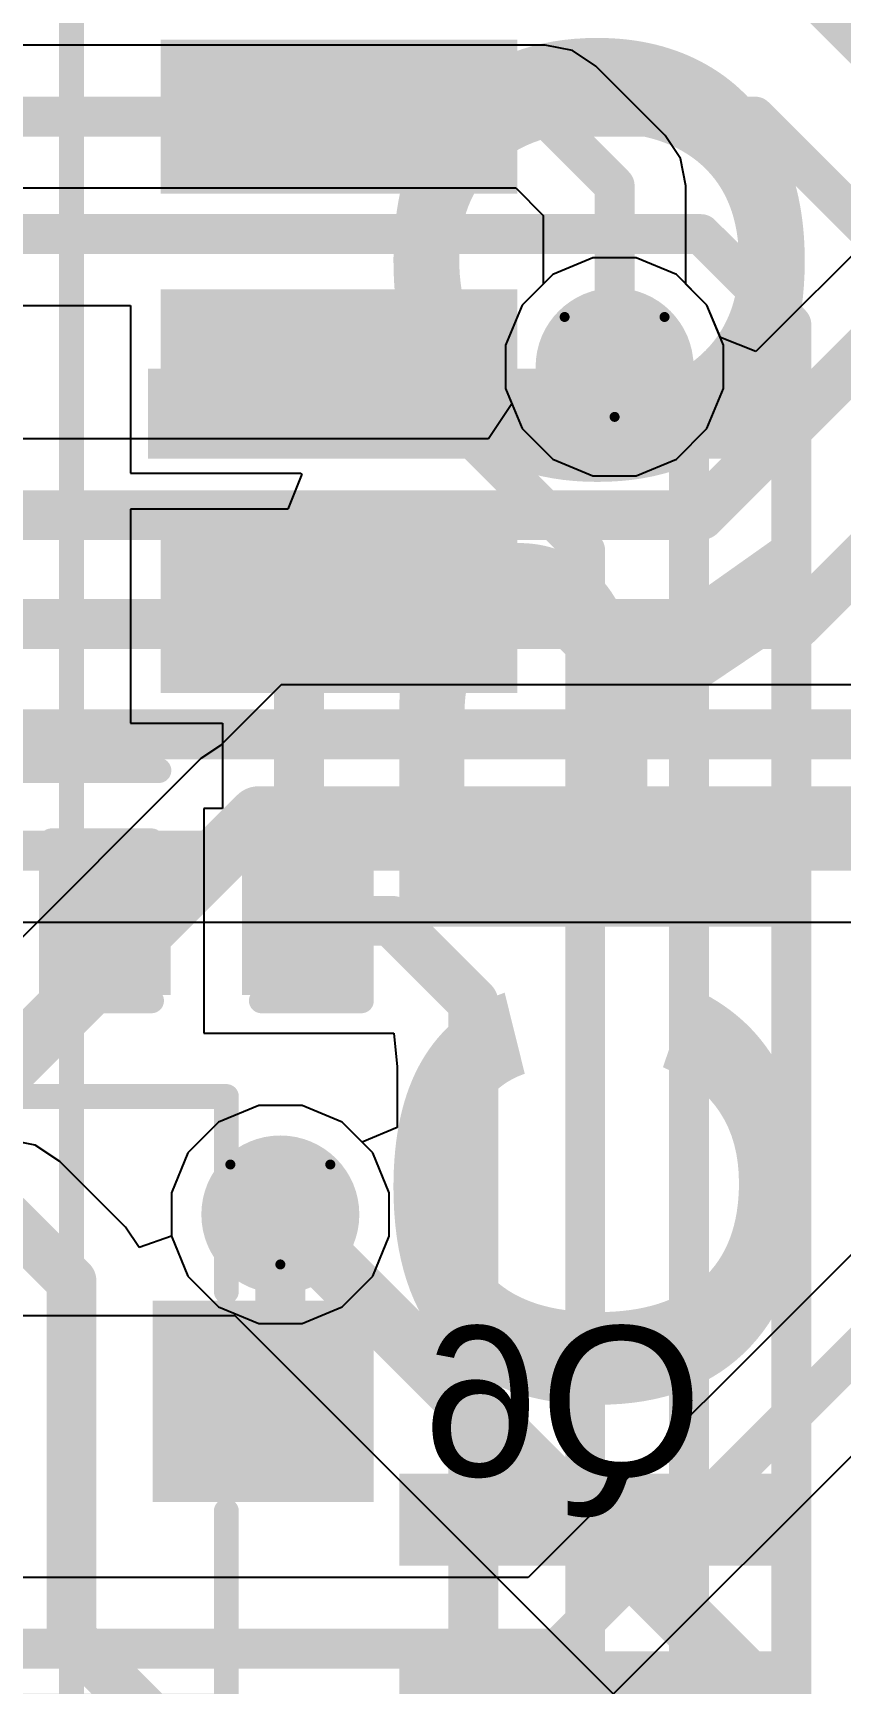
# Model space of a CAD drawing. Header units: inches. Extents: x -6 to 385, y -2 to 102.
# Drawn here: x 38.28 to 42.39, y 34.62 to 43.01 of the extents above; entities that cross this region are included whole.
import ezdxf

# ---------------------------------------------------------------- set-up
doc = ezdxf.new("R2010")
doc.units = ezdxf.units.IN
for name, color, linetype in [('Bottom Layer', 5, 'Continuous'), ('Bottom Overlay', 54, 'Continuous'), ('Bottom Paste', 16, 'Continuous'), ('Bottom Solder', 6, 'Continuous'), ('Drill Drawing', 1, 'Continuous'), ('Layer 1', 16, 'Continuous'), ('Layer 2', 76, 'Continuous'), ('Top Layer', 1, 'Continuous'), ('Top Overlay', 2, 'Continuous'), ('Top Solder', 216, 'Continuous'), ('Via Holes', 16, 'Continuous')]:
    doc.layers.add(name, color=color, linetype=linetype)
doc.styles.add('Arial', font='', dxfattribs={"height": 0.2})
doc.styles.add('Arial Black_Bold', font='', dxfattribs={"height": 0.2})
doc.styles.get('Arial').set_extended_font_data('Arial')
doc.styles.get('Arial Black_Bold').set_extended_font_data('Arial Black', bold=True)

# ---------------------------------------------------------------- blocks, each defined once
blk = doc.blocks.new('SOIC_8__208______B_8')
at = {"layer": 'Bottom Layer'}
for points in [[(-4.41, 2.195), (-2.8, 2.195), (-2.8, 1.615), (-4.41, 1.615)], [(2.8, 2.195), (4.41, 2.195), (4.41, 1.615), (2.8, 1.615)], [(-4.41, 0.925), (-2.8, 0.925), (-2.8, 0.345), (-4.41, 0.345)], [(2.8, 0.925), (4.41, 0.925), (4.41, 0.345), (2.8, 0.345)], [(-4.41, -0.345), (-2.8, -0.345), (-2.8, -0.925), (-4.41, -0.925)], [(2.8, -0.345), (4.41, -0.345), (4.41, -0.925), (2.8, -0.925)], [(-4.41, -1.615), (-2.8, -1.615), (-2.8, -2.195), (-4.41, -2.195)], [(2.8, -1.615), (4.41, -1.615), (4.41, -2.195), (2.8, -2.195)]]:
    blk.add_hatch(color=5, dxfattribs=at).paths.add_polyline_path(points)
at = {"layer": 'Bottom Overlay'}
blk.add_hatch(color=54, dxfattribs=at).paths.add_polyline_path([(-2.6924, -2.2102), (-2.3368, -2.2102), (-2.3368, -1.626), (-2.6924, -1.626)])
at = {"layer": 'Bottom Paste'}
for points in [[(-4.41, 2.195), (-2.8, 2.195), (-2.8, 1.615), (-4.41, 1.615)], [(2.8, 2.195), (4.41, 2.195), (4.41, 1.615), (2.8, 1.615)], [(-4.41, 0.925), (-2.8, 0.925), (-2.8, 0.345), (-4.41, 0.345)], [(2.8, 0.925), (4.41, 0.925), (4.41, 0.345), (2.8, 0.345)], [(-4.41, -0.345), (-2.8, -0.345), (-2.8, -0.925), (-4.41, -0.925)], [(2.8, -0.345), (4.41, -0.345), (4.41, -0.925), (2.8, -0.925)], [(-4.41, -1.615), (-2.8, -1.615), (-2.8, -2.195), (-4.41, -2.195)], [(2.8, -1.615), (4.41, -1.615), (4.41, -2.195), (2.8, -2.195)]]:
    blk.add_hatch(color=16, dxfattribs=at).paths.add_polyline_path(points)
at = {"layer": 'Bottom Solder'}
for points in [[(-4.5116, 2.2966), (-2.6984, 2.2966), (-2.6984, 1.5134), (-4.5116, 1.5134)], [(2.6984, 2.2966), (4.5116, 2.2966), (4.5116, 1.5134), (2.6984, 1.5134)], [(-4.5116, 1.0266), (-2.6984, 1.0266), (-2.6984, 0.2434), (-4.5116, 0.2434)], [(2.6984, 1.0266), (4.5116, 1.0266), (4.5116, 0.2434), (2.6984, 0.2434)], [(-4.5116, -0.2434), (-2.6984, -0.2434), (-2.6984, -1.0266), (-4.5116, -1.0266)], [(2.6984, -0.2434), (4.5116, -0.2434), (4.5116, -1.0266), (2.6984, -1.0266)], [(-4.5116, -1.5134), (-2.6984, -1.5134), (-2.6984, -2.2966), (-4.5116, -2.2966)], [(2.6984, -1.5134), (4.5116, -1.5134), (4.5116, -2.2966), (2.6984, -2.2966)]]:
    blk.add_hatch(color=6, dxfattribs=at).paths.add_polyline_path(points)
at = {"layer": 'Bottom Overlay'}
for points in [[(-2.69, 2.69, 0.127, 0.127, 0), (2.69, 2.69, 0.127, 0.127, 0)], [(-4.699, -2.0574, 0.127, 0.127, 0), (-4.699, -1.8034, 0.127, 0.127, 0)], [(-4.699, -1.8034, 0.127, 0.127, 0), (-4.572, -1.9304, 0.127, 0.127, 0)], [(-4.699, -2.0574, 0.127, 0.127, 0), (-4.572, -1.9304, 0.127, 0.127, 0)], [(-2.69, -2.69, 0.127, 0.127, 0), (2.69, -2.69, 0.127, 0.127, 0)]]:
    blk.add_lwpolyline(points, format="xyseb", dxfattribs=at)
for points in [[(-2.7217, 2.69, 0.0635, 0.0635, 1), (-2.6582, 2.69, 0.0635, 0.0635, 1)], [(2.6582, 2.69, 0.0635, 0.0635, 1), (2.7217, 2.69, 0.0635, 0.0635, 1)], [(-4.7307, -1.8034, 0.0635, 0.0635, 1), (-4.6672, -1.8034, 0.0635, 0.0635, 1)], [(-4.7307, -1.8034, 0.0635, 0.0635, 1), (-4.6672, -1.8034, 0.0635, 0.0635, 1)], [(-4.6037, -1.9304, 0.0635, 0.0635, 1), (-4.5402, -1.9304, 0.0635, 0.0635, 1)], [(-4.6037, -1.9304, 0.0635, 0.0635, 1), (-4.5402, -1.9304, 0.0635, 0.0635, 1)], [(-4.7307, -2.0574, 0.0635, 0.0635, 1), (-4.6672, -2.0574, 0.0635, 0.0635, 1)], [(-4.7307, -2.0574, 0.0635, 0.0635, 1), (-4.6672, -2.0574, 0.0635, 0.0635, 1)], [(-2.7217, -2.69, 0.0635, 0.0635, 1), (-2.6582, -2.69, 0.0635, 0.0635, 1)], [(2.6582, -2.69, 0.0635, 0.0635, 1), (2.7217, -2.69, 0.0635, 0.0635, 1)]]:
    blk.add_lwpolyline(points, format="xyseb", close=True, dxfattribs=at)
blk = doc.blocks.new('SOT_23_B_41')
at = {"layer": 'Bottom Layer'}
for points in [[(-1.36, 1.46), (-0.54, 1.46), (-0.54, 0.54), (-1.36, 0.54)], [(0.54, 1.46), (1.36, 1.46), (1.36, 0.54), (0.54, 0.54)], [(-0.41, -0.54), (0.41, -0.54), (0.41, -1.46), (-0.41, -1.46)]]:
    blk.add_hatch(color=5, dxfattribs=at).paths.add_polyline_path(points)
at = {"layer": 'Bottom Paste'}
for points in [[(-1.36, 1.46), (-0.54, 1.46), (-0.54, 0.54), (-1.36, 0.54)], [(0.54, 1.46), (1.36, 1.46), (1.36, 0.54), (0.54, 0.54)], [(-0.41, -0.54), (0.41, -0.54), (0.41, -1.46), (-0.41, -1.46)]]:
    blk.add_hatch(color=16, dxfattribs=at).paths.add_polyline_path(points)
at = {"layer": 'Bottom Solder'}
for points in [[(-1.4616, 1.5616), (-0.4384, 1.5616), (-0.4384, 0.4384), (-1.4616, 0.4384)], [(0.4384, 1.5616), (1.4616, 1.5616), (1.4616, 0.4384), (0.4384, 0.4384)], [(-0.5116, -0.4384), (0.5116, -0.4384), (0.5116, -1.5616), (-0.5116, -1.5616)]]:
    blk.add_hatch(color=6, dxfattribs=at).paths.add_polyline_path(points)
at = {"layer": 'Bottom Overlay'}
for points in [[(-1.6764, 1.2954, 0.127, 0.127, 0), (-1.5494, 1.1684, 0.127, 0.127, 0)], [(-1.6764, 1.2954, 0.127, 0.127, 0), (-1.6764, 1.0414, 0.127, 0.127, 0)], [(-1.5494, 1.1684, 0.127, 0.127, 0), (-1.6764, 1.0414, 0.127, 0.127, 0)], [(-0.3302, 0.7874, 0.127, 0.127, 0), (0.3302, 0.7874, 0.127, 0.127, 0)], [(-1.5494, 0.5842, 0.127, 0.127, 0), (-1.5494, -0.8128, 0.127, 0.127, 0)], [(1.5494, 0.5842, 0.127, 0.127, 0), (1.5494, -0.8128, 0.127, 0.127, 0)], [(-1.5494, -0.8128, 0.127, 0.127, 0), (-0.5588, -0.8128, 0.127, 0.127, 0)], [(0.5588, -0.8128, 0.127, 0.127, 0), (1.5494, -0.8128, 0.127, 0.127, 0)]]:
    blk.add_lwpolyline(points, format="xyseb", dxfattribs=at)
for points in [[(-1.7082, 1.2954, 0.0635, 0.0635, 1), (-1.6446, 1.2954, 0.0635, 0.0635, 1)], [(-1.7082, 1.2954, 0.0635, 0.0635, 1), (-1.6446, 1.2954, 0.0635, 0.0635, 1)], [(-1.5812, 1.1684, 0.0635, 0.0635, 1), (-1.5176, 1.1684, 0.0635, 0.0635, 1)], [(-1.5812, 1.1684, 0.0635, 0.0635, 1), (-1.5176, 1.1684, 0.0635, 0.0635, 1)], [(-1.7082, 1.0414, 0.0635, 0.0635, 1), (-1.6446, 1.0414, 0.0635, 0.0635, 1)], [(-1.7082, 1.0414, 0.0635, 0.0635, 1), (-1.6446, 1.0414, 0.0635, 0.0635, 1)], [(-0.3619, 0.7874, 0.0635, 0.0635, 1), (-0.2984, 0.7874, 0.0635, 0.0635, 1)], [(0.2984, 0.7874, 0.0635, 0.0635, 1), (0.3619, 0.7874, 0.0635, 0.0635, 1)], [(-1.5812, 0.5842, 0.0635, 0.0635, 1), (-1.5176, 0.5842, 0.0635, 0.0635, 1)], [(1.5176, 0.5842, 0.0635, 0.0635, 1), (1.5812, 0.5842, 0.0635, 0.0635, 1)], [(-1.5812, -0.8128, 0.0635, 0.0635, 1), (-1.5176, -0.8128, 0.0635, 0.0635, 1)], [(-1.5812, -0.8128, 0.0635, 0.0635, 1), (-1.5176, -0.8128, 0.0635, 0.0635, 1)], [(-0.5905, -0.8128, 0.0635, 0.0635, 1), (-0.5271, -0.8128, 0.0635, 0.0635, 1)], [(0.5271, -0.8128, 0.0635, 0.0635, 1), (0.5905, -0.8128, 0.0635, 0.0635, 1)], [(1.5176, -0.8128, 0.0635, 0.0635, 1), (1.5812, -0.8128, 0.0635, 0.0635, 1)], [(1.5176, -0.8128, 0.0635, 0.0635, 1), (1.5812, -0.8128, 0.0635, 0.0635, 1)]]:
    blk.add_lwpolyline(points, format="xyseb", close=True, dxfattribs=at)
blk = doc.blocks.new('C___0402_B_54')
at = {"layer": 'Bottom Layer'}
for points in [[(-0.2413, 0.3175), (-0.2413, -0.3175), (-0.6985, -0.3175), (-0.6985, 0.3175)], [(0.6985, 0.3175), (0.6985, -0.3175), (0.2413, -0.3175), (0.2413, 0.3175)]]:
    blk.add_hatch(color=5, dxfattribs=at).paths.add_polyline_path(points)
at = {"layer": 'Bottom Paste'}
for points in [[(-0.2413, 0.3175), (-0.2413, -0.3175), (-0.6985, -0.3175), (-0.6985, 0.3175)], [(0.6985, 0.3175), (0.6985, -0.3175), (0.2413, -0.3175), (0.2413, 0.3175)]]:
    blk.add_hatch(color=16, dxfattribs=at).paths.add_polyline_path(points)
at = {"layer": 'Bottom Solder'}
for points in [[(-0.1813, 0.3775), (-0.1813, -0.3775), (-0.7585, -0.3775), (-0.7585, 0.3775)], [(0.7585, 0.3775), (0.7585, -0.3775), (0.1813, -0.3775), (0.1813, 0.3775)]]:
    blk.add_hatch(color=6, dxfattribs=at).paths.add_polyline_path(points)
at = {"layer": 'Bottom Overlay'}
for points in [[(-0.7874, 0.4064, 0.127, 0.127, 0), (-0.7874, -0.4064, 0.127, 0.127, 0)], [(-0.2794, 0.4064, 0.127, 0.127, 0), (-0.7874, 0.4064, 0.127, 0.127, 0)], [(0.7874, 0.4064, 0.127, 0.127, 0), (0.2794, 0.4064, 0.127, 0.127, 0)], [(0.7874, 0.4064, 0.127, 0.127, 0), (0.7874, -0.4064, 0.127, 0.127, 0)], [(-0.2794, -0.4064, 0.127, 0.127, 0), (-0.7874, -0.4064, 0.127, 0.127, 0)], [(0.7874, -0.4064, 0.127, 0.127, 0), (0.2794, -0.4064, 0.127, 0.127, 0)]]:
    blk.add_lwpolyline(points, format="xyseb", dxfattribs=at)
for points in [[(-0.8191, 0.4064, 0.0635, 0.0635, 1), (-0.7556, 0.4064, 0.0635, 0.0635, 1)], [(-0.8191, 0.4064, 0.0635, 0.0635, 1), (-0.7556, 0.4064, 0.0635, 0.0635, 1)], [(-0.3111, 0.4064, 0.0635, 0.0635, 1), (-0.2477, 0.4064, 0.0635, 0.0635, 1)], [(0.2477, 0.4064, 0.0635, 0.0635, 1), (0.3111, 0.4064, 0.0635, 0.0635, 1)], [(0.7556, 0.4064, 0.0635, 0.0635, 1), (0.8191, 0.4064, 0.0635, 0.0635, 1)], [(0.7556, 0.4064, 0.0635, 0.0635, 1), (0.8191, 0.4064, 0.0635, 0.0635, 1)], [(-0.8191, -0.4064, 0.0635, 0.0635, 1), (-0.7556, -0.4064, 0.0635, 0.0635, 1)], [(-0.8191, -0.4064, 0.0635, 0.0635, 1), (-0.7556, -0.4064, 0.0635, 0.0635, 1)], [(-0.3111, -0.4064, 0.0635, 0.0635, 1), (-0.2477, -0.4064, 0.0635, 0.0635, 1)], [(0.2477, -0.4064, 0.0635, 0.0635, 1), (0.3111, -0.4064, 0.0635, 0.0635, 1)], [(0.7556, -0.4064, 0.0635, 0.0635, 1), (0.8191, -0.4064, 0.0635, 0.0635, 1)], [(0.7556, -0.4064, 0.0635, 0.0635, 1), (0.8191, -0.4064, 0.0635, 0.0635, 1)]]:
    blk.add_lwpolyline(points, format="xyseb", close=True, dxfattribs=at)
blk = doc.blocks.new('DM3BT_DSF_PEJS_135')
at = {"layer": 'Top Overlay'}
blk.add_lwpolyline([(-5.481, -8.5778, 0.127, 0.127, 0), (6.519, -8.5778, 0.127, 0.127, 0)], format="xyseb", dxfattribs=at)

msp = doc.modelspace()

# ---------------------------------------------------------------- hatches: boundary and pattern name
at = {"layer": 'Bottom Layer'}
h = msp.add_hatch(color=5, dxfattribs=at)
edge = h.paths.add_edge_path()
edge.add_arc((41.2347, 41.3121), 0.3, 0, 360)
h = msp.add_hatch(color=5, dxfattribs=at)
edge = h.paths.add_edge_path()
edge.add_arc((39.5354, 37.0028), 0.3, 0, 360)
at = {"layer": 'Bottom Solder'}
h = msp.add_hatch(color=6, dxfattribs=at)
edge = h.paths.add_edge_path()
edge.add_arc((41.2347, 41.3121), 0.4016, 0, 360)
h = msp.add_hatch(color=6, dxfattribs=at)
edge = h.paths.add_edge_path()
edge.add_arc((39.5354, 37.0028), 0.4016, 0, 360)
at = {"layer": 'Layer 1'}
h = msp.add_hatch(color=16, dxfattribs=at)
edge = h.paths.add_edge_path()
edge.add_arc((41.2347, 41.3121), 0.3, 0, 360)
h = msp.add_hatch(color=16, dxfattribs=at)
edge = h.paths.add_edge_path()
edge.add_arc((39.5354, 37.0028), 0.3, 0, 360)
at = {"layer": 'Layer 2'}
h = msp.add_hatch(color=76, dxfattribs=at)
edge = h.paths.add_edge_path()
edge.add_arc((41.2347, 41.3121), 0.3, 0, 360)
h = msp.add_hatch(color=76, dxfattribs=at)
edge = h.paths.add_edge_path()
edge.add_arc((39.5354, 37.0028), 0.3, 0, 360)
at = {"layer": 'Top Layer'}
h = msp.add_hatch(color=1, dxfattribs=at)
edge = h.paths.add_edge_path()
edge.add_arc((41.2347, 41.3121), 0.3, 0, 360)
h = msp.add_hatch(color=1, dxfattribs=at)
edge = h.paths.add_edge_path()
edge.add_arc((39.5354, 37.0028), 0.3, 0, 360)
at = {"layer": 'Top Overlay'}
msp.add_hatch(color=2, dxfattribs=at).paths.add_polyline_path([(38.862, 40.8465), (42.1824, 40.8465), (42.1824, 41.3029), (38.862, 41.3029)])
at = {"layer": 'Top Solder'}
h = msp.add_hatch(color=216, dxfattribs=at)
edge = h.paths.add_edge_path()
edge.add_arc((41.2347, 41.3121), 0.4016, 0, 360)
h = msp.add_hatch(color=216, dxfattribs=at)
edge = h.paths.add_edge_path()
edge.add_arc((39.5354, 37.0028), 0.4016, 0, 360)
at = {"layer": 'Via Holes'}
h = msp.add_hatch(color=7, dxfattribs=at)
edge = h.paths.add_edge_path()
edge.add_arc((41.2347, 41.3121), 0.15, 0, 360)
h = msp.add_hatch(color=7, dxfattribs=at)
edge = h.paths.add_edge_path()
edge.add_arc((39.5354, 37.0028), 0.15, 0, 360)

# ---------------------------------------------------------------- linework, layer by layer
at = {"layer": 'Bottom Layer'}
for p, q in [((37.482, 41.6247), (38.7738, 41.6247)), ((38.7738, 41.6247), (38.7738, 40.7712)), ((38.7738, 40.7712), (39.6404, 40.7712)), ((39.6448, 40.767), (39.5729, 40.5892)), ((39.6404, 40.7712), (39.6448, 40.767)), ((39.5729, 40.5892), (38.7738, 40.5892)), ((38.7738, 40.5892), (38.7738, 39.5012)), ((38.7738, 39.5012), (39.2412, 39.5012)), ((39.2412, 39.5012), (39.2412, 39.0673)), ((39.2412, 39.0673), (39.147, 39.0673)), ((39.147, 39.0673), (39.147, 37.9243)), ((39.147, 37.9243), (40.1122, 37.9243)), ((40.1122, 37.9243), (40.1285, 37.7532)), ((40.1285, 37.7532), (40.1285, 37.4447)), ((39.4252, 37.5568), (39.2216, 37.4725)), ((39.6456, 37.5568), (39.4252, 37.5568)), ((39.8492, 37.4725), (39.6456, 37.5568)), ((39.2216, 37.4725), (39.0658, 37.3166)), ((39.9507, 37.371), (39.8492, 37.4725)), ((40.1285, 37.4447), (39.9507, 37.371)), ((38.2889, 37.3558), (38.162, 37.3811)), ((38.4149, 37.2716), (38.2889, 37.3558)), ((38.7483, 36.9382), (38.4149, 37.2716)), ((39.0658, 37.3166), (38.9814, 37.113)), ((38.9814, 37.113), (38.9814, 36.8926)), ((38.8171, 36.8352), (38.7483, 36.9382)), ((38.9814, 36.8926), (38.8171, 36.8352))]:
    msp.add_line(p, q, dxfattribs=at)
for points in [[(42.2437, 43.1905, 0.2032, 0.2032, 0), (43.1681, 42.2661, 0.2032, 0.2032, 0)], [(39.6296, 42.5852, 0.2032, 0.2032, 0), (39.8328, 42.5852, 0.2032, 0.2032, 0)], [(39.8328, 42.5852, 0.2032, 0.2032, 0), (41.9468, 42.5852, 0.2032, 0.2032, 0)], [(41.9468, 42.5852, 0.2032, 0.2032, 0), (42.6772, 41.8548, 0.2032, 0.2032, 0)], [(37.3318, 41.9873, 0.2032, 0.2032, 0), (41.6733, 41.9873, 0.2032, 0.2032, 0)], [(41.6733, 41.9873, 0.2032, 0.2032, 0), (42.1331, 41.5275, 0.2032, 0.2032, 0)], [(42.1331, 34.3597, 0.2032, 0.2032, 0), (42.1331, 41.5275, 0.2032, 0.2032, 0)], [(39.6296, 41.3152, 0.2032, 0.2032, 0), (39.818, 41.1268, 0.2032, 0.2032, 0)], [(41.2347, 41.3121, 0.2032, 0.2032, 0), (41.6134, 40.9335, 0.2032, 0.2032, 0)], [(39.818, 41.1268, 0.2032, 0.2032, 0), (40.5362, 41.1268, 0.2032, 0.2032, 0)], [(40.5362, 40.9264, 0.2032, 0.2032, 0), (40.5362, 41.1268, 0.2032, 0.2032, 0)], [(40.5362, 40.9264, 0.2032, 0.2032, 0), (41.0851, 40.3776, 0.2032, 0.2032, 0)], [(41.6134, 34.2264, 0.2032, 0.2032, 0), (41.6134, 40.9335, 0.2032, 0.2032, 0)], [(41.0851, 34.0639, 0.2032, 0.2032, 0), (41.0851, 40.3776, 0.2032, 0.2032, 0)], [(39.6296, 38.4958, 0.254, 0.254, 0), (39.6296, 40.0452, 0.254, 0.254, 0)], [(39.6296, 38.4958, 0.254, 0.254, 0), (40.1012, 38.4958, 0.254, 0.254, 0)], [(40.1012, 38.4958, 0.254, 0.254, 0), (40.5169, 38.08, 0.254, 0.254, 0)], [(40.5169, 33.7599, 0.254, 0.254, 0), (40.5169, 38.08, 0.254, 0.254, 0)], [(38.1402, 36.9969, 0.254, 0.254, 0), (38.4736, 36.6636, 0.254, 0.254, 0)], [(39.5354, 36.1402, 0.254, 0.254, 0), (39.5354, 37.0028, 0.254, 0.254, 0)], [(38.4736, 34.8472, 0.254, 0.254, 0), (38.4736, 36.6636, 0.254, 0.254, 0)], [(39.448, 36.0528, 0.254, 0.254, 0), (39.5354, 36.1402, 0.254, 0.254, 0)], [(38.4736, 34.8472, 0.254, 0.254, 0), (40.2839, 33.0368, 0.254, 0.254, 0)]]:
    msp.add_lwpolyline(points, format="xyseb", dxfattribs=at)
for points in [[(39.5788, 42.5852, 0.1016, 0.1016, 1), (39.6804, 42.5852, 0.1016, 0.1016, 1)], [(39.782, 42.5852, 0.1016, 0.1016, 1), (39.8836, 42.5852, 0.1016, 0.1016, 1)], [(39.782, 42.5852, 0.1016, 0.1016, 1), (39.8836, 42.5852, 0.1016, 0.1016, 1)], [(41.896, 42.5852, 0.1016, 0.1016, 1), (41.9976, 42.5852, 0.1016, 0.1016, 1)], [(41.896, 42.5852, 0.1016, 0.1016, 1), (41.9976, 42.5852, 0.1016, 0.1016, 1)], [(41.6225, 41.9873, 0.1016, 0.1016, 1), (41.7241, 41.9873, 0.1016, 0.1016, 1)], [(41.6225, 41.9873, 0.1016, 0.1016, 1), (41.7241, 41.9873, 0.1016, 0.1016, 1)], [(42.0823, 41.5275, 0.1016, 0.1016, 1), (42.1839, 41.5275, 0.1016, 0.1016, 1)], [(42.0823, 41.5275, 0.1016, 0.1016, 1), (42.1839, 41.5275, 0.1016, 0.1016, 1)], [(39.5788, 41.3152, 0.1016, 0.1016, 1), (39.6804, 41.3152, 0.1016, 0.1016, 1)], [(41.1839, 41.3121, 0.1016, 0.1016, 1), (41.2855, 41.3121, 0.1016, 0.1016, 1)], [(39.7672, 41.1268, 0.1016, 0.1016, 1), (39.8688, 41.1268, 0.1016, 0.1016, 1)], [(39.7672, 41.1268, 0.1016, 0.1016, 1), (39.8688, 41.1268, 0.1016, 0.1016, 1)], [(40.4854, 41.1268, 0.1016, 0.1016, 1), (40.587, 41.1268, 0.1016, 0.1016, 1)], [(40.4854, 41.1268, 0.1016, 0.1016, 1), (40.587, 41.1268, 0.1016, 0.1016, 1)], [(40.4854, 40.9264, 0.1016, 0.1016, 1), (40.587, 40.9264, 0.1016, 0.1016, 1)], [(40.4854, 40.9264, 0.1016, 0.1016, 1), (40.587, 40.9264, 0.1016, 0.1016, 1)], [(41.5626, 40.9335, 0.1016, 0.1016, 1), (41.6642, 40.9335, 0.1016, 0.1016, 1)], [(41.5626, 40.9335, 0.1016, 0.1016, 1), (41.6642, 40.9335, 0.1016, 0.1016, 1)], [(41.0343, 40.3776, 0.1016, 0.1016, 1), (41.1359, 40.3776, 0.1016, 0.1016, 1)], [(41.0343, 40.3776, 0.1016, 0.1016, 1), (41.1359, 40.3776, 0.1016, 0.1016, 1)], [(39.5661, 40.0452, 0.127, 0.127, 1), (39.6931, 40.0452, 0.127, 0.127, 1)], [(39.5661, 38.4958, 0.127, 0.127, 1), (39.6931, 38.4958, 0.127, 0.127, 1)], [(39.5661, 38.4958, 0.127, 0.127, 1), (39.6931, 38.4958, 0.127, 0.127, 1)], [(40.0377, 38.4958, 0.127, 0.127, 1), (40.1647, 38.4958, 0.127, 0.127, 1)], [(40.0377, 38.4958, 0.127, 0.127, 1), (40.1647, 38.4958, 0.127, 0.127, 1)], [(40.4534, 38.08, 0.127, 0.127, 1), (40.5804, 38.08, 0.127, 0.127, 1)], [(40.4534, 38.08, 0.127, 0.127, 1), (40.5804, 38.08, 0.127, 0.127, 1)], [(39.4719, 37.0028, 0.127, 0.127, 1), (39.5989, 37.0028, 0.127, 0.127, 1)], [(38.4101, 36.6636, 0.127, 0.127, 1), (38.5371, 36.6636, 0.127, 0.127, 1)], [(38.4101, 36.6636, 0.127, 0.127, 1), (38.5371, 36.6636, 0.127, 0.127, 1)], [(39.4719, 36.1402, 0.127, 0.127, 1), (39.5989, 36.1402, 0.127, 0.127, 1)], [(39.4719, 36.1402, 0.127, 0.127, 1), (39.5989, 36.1402, 0.127, 0.127, 1)], [(39.3845, 36.0528, 0.127, 0.127, 1), (39.5115, 36.0528, 0.127, 0.127, 1)], [(38.4101, 34.8472, 0.127, 0.127, 1), (38.5371, 34.8472, 0.127, 0.127, 1)], [(38.4101, 34.8472, 0.127, 0.127, 1), (38.5371, 34.8472, 0.127, 0.127, 1)]]:
    msp.add_lwpolyline(points, format="xyseb", close=True, dxfattribs=at)
at = {"layer": 'Drill Drawing'}
for points in [[(40.9807, 41.5661, 0.0508, 0.0508, 0), (41.4887, 41.5661, 0.0508, 0.0508, 0)], [(40.9807, 41.5661, 0.0508, 0.0508, 0), (41.2347, 41.0581, 0.0508, 0.0508, 0)], [(41.2347, 41.0581, 0.0508, 0.0508, 0), (41.4887, 41.5661, 0.0508, 0.0508, 0)], [(39.2814, 37.2568, 0.0508, 0.0508, 0), (39.7894, 37.2568, 0.0508, 0.0508, 0)], [(39.2814, 37.2568, 0.0508, 0.0508, 0), (39.5354, 36.7488, 0.0508, 0.0508, 0)], [(39.5354, 36.7488, 0.0508, 0.0508, 0), (39.7894, 37.2568, 0.0508, 0.0508, 0)]]:
    msp.add_lwpolyline(points, format="xyseb", dxfattribs=at)
for points in [[(40.968, 41.5661, 0.0254, 0.0254, 1), (40.9934, 41.5661, 0.0254, 0.0254, 1)], [(40.968, 41.5661, 0.0254, 0.0254, 1), (40.9934, 41.5661, 0.0254, 0.0254, 1)], [(41.476, 41.5661, 0.0254, 0.0254, 1), (41.5014, 41.5661, 0.0254, 0.0254, 1)], [(41.476, 41.5661, 0.0254, 0.0254, 1), (41.5014, 41.5661, 0.0254, 0.0254, 1)], [(41.222, 41.0581, 0.0254, 0.0254, 1), (41.2474, 41.0581, 0.0254, 0.0254, 1)], [(41.222, 41.0581, 0.0254, 0.0254, 1), (41.2474, 41.0581, 0.0254, 0.0254, 1)], [(39.2687, 37.2568, 0.0254, 0.0254, 1), (39.2941, 37.2568, 0.0254, 0.0254, 1)], [(39.2687, 37.2568, 0.0254, 0.0254, 1), (39.2941, 37.2568, 0.0254, 0.0254, 1)], [(39.7767, 37.2568, 0.0254, 0.0254, 1), (39.8021, 37.2568, 0.0254, 0.0254, 1)], [(39.7767, 37.2568, 0.0254, 0.0254, 1), (39.8021, 37.2568, 0.0254, 0.0254, 1)], [(39.5227, 36.7488, 0.0254, 0.0254, 1), (39.5481, 36.7488, 0.0254, 0.0254, 1)], [(39.5227, 36.7488, 0.0254, 0.0254, 1), (39.5481, 36.7488, 0.0254, 0.0254, 1)]]:
    msp.add_lwpolyline(points, format="xyseb", close=True, dxfattribs=at)
at = {"layer": 'Layer 1'}
for p, q in [((41.1245, 41.8661), (40.9209, 41.7818)), ((41.3449, 41.8661), (41.1245, 41.8661)), ((41.5486, 41.7818), (41.3449, 41.8661)), ((40.9209, 41.7818), (40.7651, 41.6259)), ((41.7044, 41.6259), (41.5486, 41.7818)), ((40.7651, 41.6259), (40.6807, 41.4223)), ((41.7887, 41.4223), (41.7044, 41.6259)), ((40.6807, 41.4223), (40.6807, 41.2019)), ((41.7887, 41.2019), (41.7887, 41.4223)), ((40.6807, 41.2019), (40.7651, 40.9983)), ((41.7044, 40.9983), (41.7887, 41.2019)), ((40.7651, 40.9983), (40.9209, 40.8425)), ((41.5486, 40.8425), (41.7044, 40.9983)), ((40.9209, 40.8425), (41.1245, 40.7581)), ((41.3449, 40.7581), (41.5486, 40.8425)), ((41.1245, 40.7581), (41.3449, 40.7581)), ((39.4252, 37.5568), (39.2216, 37.4725)), ((39.6456, 37.5568), (39.4252, 37.5568)), ((39.8492, 37.4725), (39.6456, 37.5568)), ((39.2216, 37.4725), (39.0658, 37.3166)), ((40.0051, 37.3166), (39.8492, 37.4725)), ((39.0658, 37.3166), (38.9814, 37.113)), ((40.0894, 37.113), (40.0051, 37.3166)), ((38.9814, 37.113), (38.9814, 36.8926)), ((40.0894, 36.8926), (40.0894, 37.113)), ((38.9814, 36.8926), (39.0658, 36.689)), ((40.0051, 36.689), (40.0894, 36.8926)), ((39.0658, 36.689), (39.2216, 36.5331)), ((39.8492, 36.5331), (40.0051, 36.689)), ((39.2216, 36.5331), (39.4252, 36.4488)), ((39.6456, 36.4488), (39.8492, 36.5331)), ((39.4252, 36.4488), (39.6456, 36.4488))]:
    msp.add_line(p, q, dxfattribs=at)
at = {"layer": 'Layer 2'}
for p, q in [((41.1245, 41.8661), (40.9209, 41.7818)), ((41.3449, 41.8661), (41.1245, 41.8661)), ((41.5486, 41.7818), (41.3449, 41.8661)), ((40.9209, 41.7818), (40.7651, 41.6259)), ((41.7044, 41.6259), (41.5486, 41.7818)), ((40.7651, 41.6259), (40.6807, 41.4223)), ((41.7887, 41.4223), (41.7044, 41.6259)), ((40.6807, 41.4223), (40.6807, 41.2019)), ((41.7887, 41.2019), (41.7887, 41.4223)), ((40.6807, 41.2019), (40.7651, 40.9983)), ((41.7044, 40.9983), (41.7887, 41.2019)), ((40.7651, 40.9983), (40.9209, 40.8425)), ((41.5486, 40.8425), (41.7044, 40.9983)), ((40.9209, 40.8425), (41.1245, 40.7581)), ((41.3449, 40.7581), (41.5486, 40.8425)), ((41.1245, 40.7581), (41.3449, 40.7581)), ((39.5399, 39.6959), (39.2318, 39.3878)), ((44.1036, 39.6959), (39.5399, 39.6959)), ((39.2318, 39.3878), (39.1309, 39.3204)), ((39.1309, 39.3204), (37.3678, 37.5573)), ((37.4715, 36.489), (39.3046, 36.489)), ((39.3046, 36.489), (43.729, 32.0646))]:
    msp.add_line(p, q, dxfattribs=at)
for points in [[(36.3218, 35.9253, 0.3048, 0.3048, 0), (39.4239, 39.0274, 0.3048, 0.3048, 0)], [(39.4239, 39.0274, 0.3048, 0.3048, 0), (44.6261, 39.0274, 0.3048, 0.3048, 0)], [(39.5354, 37.0028, 0.3048, 0.3048, 0), (44.1721, 32.3661, 0.3048, 0.3048, 0)]]:
    msp.add_lwpolyline(points, format="xyseb", dxfattribs=at)
for points in [[(39.3477, 39.0274, 0.1524, 0.1524, 1), (39.5001, 39.0274, 0.1524, 0.1524, 1)], [(39.3477, 39.0274, 0.1524, 0.1524, 1), (39.5001, 39.0274, 0.1524, 0.1524, 1)], [(39.4592, 37.0028, 0.1524, 0.1524, 1), (39.6116, 37.0028, 0.1524, 0.1524, 1)]]:
    msp.add_lwpolyline(points, format="xyseb", close=True, dxfattribs=at)
at = {"layer": 'Top Layer'}
for p, q in [((43.5583, 42.9953), (41.953, 41.39)), ((40.8823, 42.9478), (34.3044, 42.9478)), ((41.0211, 42.9202), (40.8823, 42.9478)), ((40.8823, 42.9478), (40.8823, 42.9478)), ((41.1387, 42.8416), (41.0211, 42.9202)), ((41.4911, 42.4892), (41.1387, 42.8416)), ((41.4911, 42.4891), (41.4911, 42.4892)), ((41.5697, 42.3715), (41.4911, 42.4891)), ((41.5973, 42.2328), (41.5697, 42.3715)), ((41.5973, 41.733), (41.5973, 42.2328)), ((41.5973, 42.2328), (41.5973, 42.2328)), ((34.3044, 42.2226), (40.7321, 42.2226)), ((40.7321, 42.2226), (40.8722, 42.0826)), ((40.8722, 42.0826), (40.8722, 41.733)), ((40.8722, 41.733), (40.7651, 41.6259)), ((41.7044, 41.6259), (41.5973, 41.733)), ((40.7651, 41.6259), (40.6807, 41.4223)), ((41.7727, 41.4611), (41.7044, 41.6259)), ((40.6807, 41.4223), (40.6807, 41.2019)), ((41.953, 41.39), (41.7727, 41.4611)), ((40.6807, 41.2019), (40.7127, 41.1247)), ((40.7127, 41.1247), (40.5939, 40.9469)), ((40.5939, 40.9469), (23.3998, 40.9469)), ((36.1849, 38.4892), (42.7549, 38.4892)), ((43.5674, 37.9284), (40.7961, 35.1571)), ((39.4252, 37.5568), (39.2216, 37.4725)), ((39.6456, 37.5568), (39.4252, 37.5568)), ((39.8492, 37.4725), (39.6456, 37.5568)), ((39.2216, 37.4725), (39.0658, 37.3166)), ((40.0051, 37.3166), (39.8492, 37.4725)), ((39.0658, 37.3166), (38.9814, 37.113)), ((40.0894, 37.113), (40.0051, 37.3166)), ((38.9814, 37.113), (38.9814, 36.8926)), ((40.0894, 36.8926), (40.0894, 37.113)), ((41.2026, 34.5382), (43.8414, 37.1769)), ((38.9814, 36.8926), (39.0658, 36.689)), ((40.0051, 36.689), (40.0894, 36.8926)), ((39.0658, 36.689), (39.2216, 36.5331)), ((39.8492, 36.5331), (40.0051, 36.689)), ((39.2216, 36.5331), (39.4252, 36.4488)), ((39.6456, 36.4488), (39.8492, 36.5331)), ((39.4252, 36.4488), (39.6456, 36.4488)), ((40.7961, 35.1571), (37.8721, 35.1571))]:
    msp.add_line(p, q, dxfattribs=at)
for points in [[(41.6708, 40.5584, 0.254, 0.254, 0), (43.833, 42.7206, 0.254, 0.254, 0)], [(33.8835, 42.5852, 0.2032, 0.2032, 0), (40.8823, 42.5852, 0.2032, 0.2032, 0)], [(40.8823, 42.5852, 0.2032, 0.2032, 0), (41.2347, 42.2328, 0.2032, 0.2032, 0)], [(41.2347, 41.3121, 0.2032, 0.2032, 0), (41.2347, 42.2328, 0.2032, 0.2032, 0)], [(42.1588, 40.005, 0.254, 0.254, 0), (44.3894, 42.2356, 0.254, 0.254, 0)], [(22.6367, 40.5584, 0.254, 0.254, 0), (41.6708, 40.5584, 0.254, 0.254, 0)], [(26.9439, 40.005, 0.254, 0.254, 0), (42.1588, 40.005, 0.254, 0.254, 0)], [(27.8385, 39.444, 0.254, 0.254, 0), (42.5375, 39.444, 0.254, 0.254, 0)], [(35.3309, 38.8518, 0.2032, 0.2032, 0), (42.755, 38.8518, 0.2032, 0.2032, 0)], [(40.9463, 34.7946, 0.2032, 0.2032, 0), (44.3375, 38.1858, 0.2032, 0.2032, 0)], [(36.7966, 34.7946, 0.2032, 0.2032, 0), (40.9463, 34.7946, 0.2032, 0.2032, 0)]]:
    msp.add_lwpolyline(points, format="xyseb", dxfattribs=at)
for points in [[(40.8315, 42.5852, 0.1016, 0.1016, 1), (40.9331, 42.5852, 0.1016, 0.1016, 1)], [(40.8315, 42.5852, 0.1016, 0.1016, 1), (40.9331, 42.5852, 0.1016, 0.1016, 1)], [(41.1839, 42.2328, 0.1016, 0.1016, 1), (41.2855, 42.2328, 0.1016, 0.1016, 1)], [(41.1839, 42.2328, 0.1016, 0.1016, 1), (41.2855, 42.2328, 0.1016, 0.1016, 1)], [(41.1839, 41.3121, 0.1016, 0.1016, 1), (41.2855, 41.3121, 0.1016, 0.1016, 1)], [(41.6073, 40.5584, 0.127, 0.127, 1), (41.7343, 40.5584, 0.127, 0.127, 1)], [(41.6073, 40.5584, 0.127, 0.127, 1), (41.7343, 40.5584, 0.127, 0.127, 1)], [(42.0953, 40.005, 0.127, 0.127, 1), (42.2223, 40.005, 0.127, 0.127, 1)], [(42.0953, 40.005, 0.127, 0.127, 1), (42.2223, 40.005, 0.127, 0.127, 1)], [(40.8955, 34.7946, 0.1016, 0.1016, 1), (40.9971, 34.7946, 0.1016, 0.1016, 1)], [(40.8955, 34.7946, 0.1016, 0.1016, 1), (40.9971, 34.7946, 0.1016, 0.1016, 1)]]:
    msp.add_lwpolyline(points, format="xyseb", close=True, dxfattribs=at)

# ---------------------------------------------------------------- block references
msp.add_blockref('SOIC_8__208______B_8', (36.2278, 41.9502))
for name, p, rotation in [('DM3BT_DSF_PEJS_135', (29.8958, 36.9993), 90), ('C___0402_B_54', (39.1597, 38.4958), 180), ('SOT_23_B_41', (38.448, 36.0528), 90)]:
    msp.add_blockref(name, p, dxfattribs=dict(rotation=rotation))

# ---------------------------------------------------------------- texts
at = {"layer": 'Bottom Overlay', "style": 'Arial', "text_generation_flag": 2}
msp.add_text('Q6', height=0.762, dxfattribs=at).set_placement((41.6812, 35.672))
at = {"layer": 'Top Overlay', "style": 'Arial Black_Bold'}
msp.add_text('MICRO SD', height=2.032, rotation=90, dxfattribs=at).set_placement((42.1727, 32.2928))

doc.saveas('drawing.dxf')
